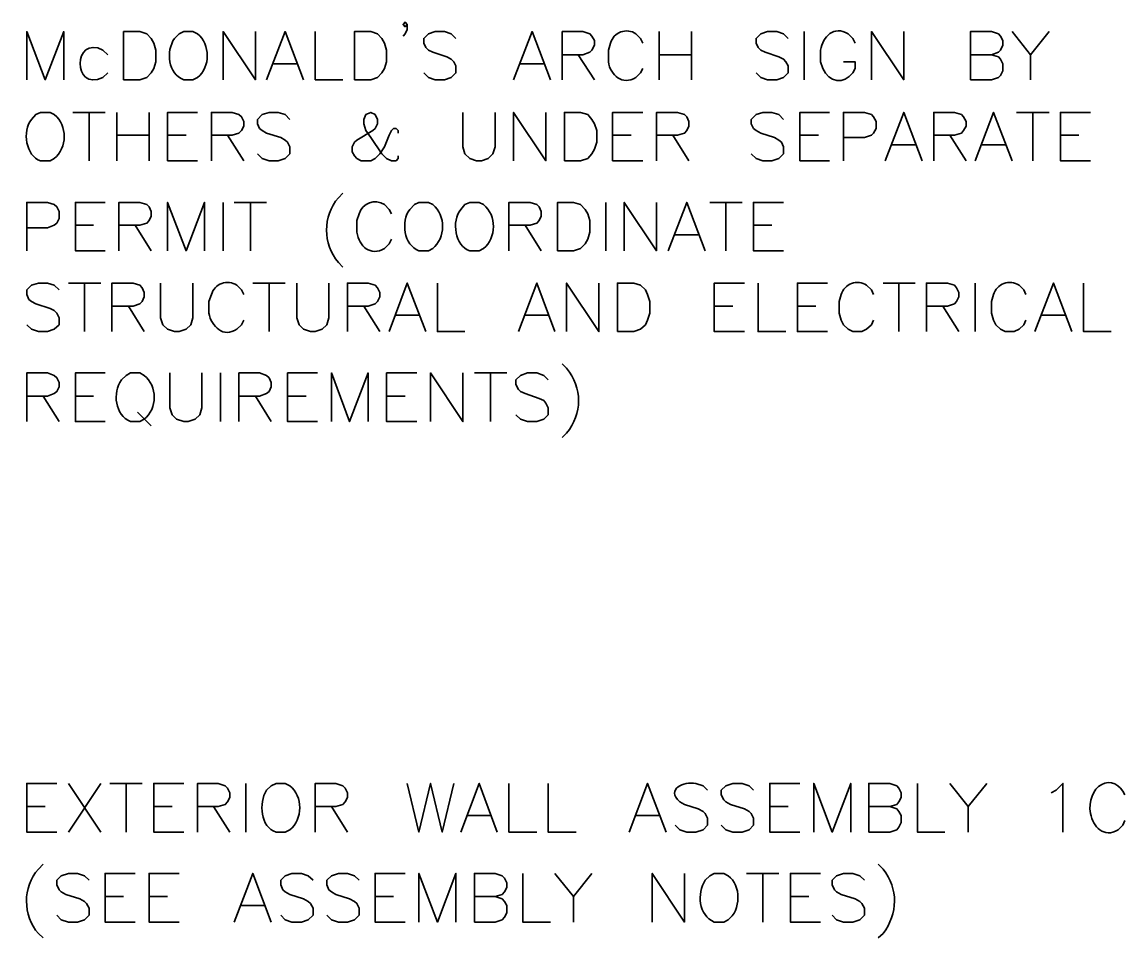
# Model space of a CAD drawing. Header units: inches. Extents: x 5 to 516, y -193 to 129.
# Drawn here: x 373.013 to 375.86, y -30.51 to -28.147 of the extents above; entities that cross this region are included whole.
import ezdxf

# ---------------------------------------------------------------- set-up
doc = ezdxf.new("R2010")
doc.units = ezdxf.units.IN
doc.header["$MEASUREMENT"] = 0
doc.layers.add('PDF5_Geometry', color=7, linetype='Continuous')

msp = doc.modelspace()

# ---------------------------------------------------------------- linework, layer by layer
at = {"layer": 'PDF5_Geometry', "lineweight": 35}
for points in [[(374.0076978, -28.1534531), (374.0021422, -28.1590087), (373.9965867, -28.1534531), (374.0021422, -28.1467864), (374.0076978, -28.1534531), (374.0076978, -28.1656753), (374.0021422, -28.1767864), (373.9965867, -28.1834531)], [(373.0254753, -28.2956763), (373.0254753, -28.1712319), (373.0732531, -28.2956763), (373.1210309, -28.1712319), (373.1210309, -28.2956763)], [(373.4665864, -28.176788), (373.4543641, -28.1712324), (373.4310308, -28.1712324), (373.4188086, -28.176788), (373.4065864, -28.1890102)], [(373.5321423, -28.2956763), (373.5321423, -28.1712319), (373.6154757, -28.2956763), (373.6154757, -28.1712319)], [(373.6443645, -28.2956763), (373.6921423, -28.1712319), (373.7399201, -28.2956763)], [(373.7699195, -28.1712324), (373.7699195, -28.2956769), (373.8410306, -28.2956769)], [(374.1332528, -28.1890095), (374.1210306, -28.1767873), (374.1032528, -28.1712317), (374.0799194, -28.1712317), (374.0621417, -28.1767873), (374.0499194, -28.1890095), (374.0499194, -28.2012317), (374.055475, -28.2123428), (374.0621417, -28.2190095), (374.0732528, -28.224565), (374.1099194, -28.2367873), (374.1210306, -28.2423428), (374.1276972, -28.2490095), (374.1332528, -28.2601206), (374.1332528, -28.2778984), (374.1210306, -28.2901206), (374.1032528, -28.2956762), (374.0799194, -28.2956762), (374.0621417, -28.2901206), (374.0499194, -28.2778984)], [(374.2821424, -28.2956763), (374.3299202, -28.1712319), (374.377698, -28.2956763)], [(374.4076974, -28.2956763), (374.4076974, -28.1712319), (374.4610307, -28.1712319), (374.4788085, -28.1767874), (374.484364, -28.1834541), (374.4910307, -28.1945652), (374.4910307, -28.2067874), (374.484364, -28.2190097), (374.4788085, -28.2245652), (374.4610307, -28.2312319), (374.4076974, -28.2312319)], [(374.6576974, -28.1712324), (374.6576974, -28.2956769)], [(374.7410307, -28.1712324), (374.7410307, -28.2956769)], [(374.9910308, -28.1890095), (374.9788085, -28.1767873), (374.9610308, -28.1712317), (374.9376974, -28.1712317), (374.9199196, -28.1767873), (374.9076974, -28.1890095), (374.9076974, -28.2012317), (374.913253, -28.2123428), (374.9199196, -28.2190095), (374.9310308, -28.224565), (374.9665863, -28.2367873), (374.9788085, -28.2423428), (374.9843641, -28.2490095), (374.9910308, -28.2601206), (374.9910308, -28.2778984), (374.9788085, -28.2901206), (374.9610308, -28.2956762), (374.9376974, -28.2956762), (374.9199196, -28.2901206), (374.9076974, -28.2778984)], [(375.0321422, -28.1712324), (375.0321422, -28.2956769)], [(375.1632533, -28.2012301), (375.1576978, -28.1890079), (375.1454756, -28.1767856)], [(375.2054755, -28.2956763), (375.2054755, -28.1712319), (375.2888089, -28.2956763), (375.2888089, -28.1712319)], [(375.4610309, -28.2956763), (375.4610309, -28.1712319), (375.5154753, -28.1712319), (375.5332531, -28.1767874), (375.5388087, -28.1834541), (375.5443642, -28.1945652), (375.5443642, -28.2067874), (375.5388087, -28.2190097), (375.5332531, -28.2245652), (375.5154753, -28.2312319), (375.4610309, -28.2312319)], [(375.5688088, -28.1712324), (375.6165866, -28.2312324), (375.6165866, -28.2956769)], [(375.6643644, -28.1712324), (375.6165867, -28.2312324)], [(373.2343642, -28.2312322), (373.222142, -28.21901)], [(374.4488091, -28.2312322), (374.4910313, -28.2956767)], [(374.6576974, -28.2312322), (374.7410307, -28.2312322)], [(375.0743644, -28.2190079), (375.0743644, -28.2490079), (375.07992, -28.2667856)], [(375.5154754, -28.2312322), (375.5332532, -28.2367878), (375.5388087, -28.2423434), (375.5443643, -28.2545656), (375.5443643, -28.2723434), (375.5388087, -28.2845656), (375.5332532, -28.2901211), (375.5154754, -28.2956767), (375.4610309, -28.2956767)], [(373.6632532, -28.2545658), (373.7221421, -28.2545658)], [(374.2999195, -28.2545658), (374.3599195, -28.2545658)], [(375.1576978, -28.2778967), (375.1632533, -28.2667856), (375.1632533, -28.2490079), (375.1332533, -28.2490079)], [(373.222142, -28.2901211), (373.2343642, -28.2778989)], [(373.4310308, -28.2956769), (373.4543641, -28.2956769), (373.4665864, -28.2901213)], [(374.597698, -28.290119), (374.6099202, -28.2778967), (374.6154758, -28.2667856)], [(373.0965867, -28.3856752), (373.0854756, -28.3801196), (373.0610311, -28.3801196), (373.0488089, -28.3856752), (373.0376978, -28.3978974)], [(373.1443645, -28.3801196), (373.2276978, -28.3801196)], [(373.1865861, -28.3801196), (373.1865861, -28.5045641)], [(373.2576977, -28.3801196), (373.2576977, -28.5045641)], [(373.3410311, -28.3801196), (373.3410311, -28.5045641)], [(373.4665864, -28.5045658), (373.3888086, -28.5045658), (373.3888086, -28.3801213), (373.4665864, -28.3801213)], [(373.5021419, -28.5045658), (373.5021419, -28.3801213), (373.5554752, -28.3801213), (373.573253, -28.3856769), (373.5799196, -28.3912324), (373.5854752, -28.4034547), (373.5854752, -28.4156769), (373.5799196, -28.426788), (373.573253, -28.4334547), (373.5554752, -28.4390102), (373.5021419, -28.4390102)], [(373.7043643, -28.3978989), (373.6921421, -28.3856767), (373.6743643, -28.3801211), (373.651031, -28.3801211), (373.6332532, -28.3856767), (373.621031, -28.3978989), (373.621031, -28.40901), (373.6265866, -28.4212323), (373.6332532, -28.4267878), (373.6443643, -28.4334545), (373.681031, -28.4445656), (373.6921421, -28.4512323), (373.6988088, -28.4567878), (373.7043643, -28.46901), (373.7043643, -28.4867878), (373.6921421, -28.49901), (373.6743643, -28.5045656), (373.651031, -28.5045656), (373.6332532, -28.49901), (373.621031, -28.4867878)], [(373.9843643, -28.433453), (373.9843643, -28.4267864), (373.9788087, -28.4212308), (373.9721421, -28.4212308), (373.9665865, -28.4267864), (373.9610309, -28.4390086), (373.9488087, -28.4690086), (373.9365865, -28.4867864), (373.9243643, -28.4990086), (373.9132532, -28.5045642), (373.8888087, -28.5045642), (373.8776976, -28.4990086), (373.8710309, -28.4923419), (373.8654754, -28.4812308), (373.8654754, -28.4690086), (373.8710309, -28.4567864), (373.8776976, -28.4512308), (373.9188087, -28.4267864), (373.9243643, -28.4212308), (373.9310309, -28.4090086), (373.9310309, -28.3978975), (373.9243643, -28.3856753), (373.9132532, -28.3801197), (373.9010309, -28.3856753), (373.8954754, -28.3978975), (373.8954754, -28.4090086), (373.9010309, -28.4267864), (373.9132532, -28.4445642), (373.9421421, -28.4867864), (373.9543643, -28.4990086), (373.9665865, -28.5045642), (373.9788087, -28.5045642), (373.9843643, -28.4990086), (373.9843643, -28.4923419)], [(374.151031, -28.3801196), (374.151031, -28.4690085), (374.1565865, -28.4867863), (374.1688087, -28.4990085), (374.1865865, -28.5045641), (374.1988087, -28.5045641), (374.2165865, -28.4990085), (374.2288087, -28.4867863), (374.2343643, -28.4690085), (374.2343643, -28.3801196)], [(374.2821424, -28.5045658), (374.2821424, -28.3801213), (374.3654757, -28.5045658), (374.3654757, -28.3801213)], [(374.6154755, -28.5045658), (374.5376977, -28.5045658), (374.5376977, -28.3801213), (374.6154755, -28.3801213)], [(374.651031, -28.5045658), (374.651031, -28.3801213), (374.7054754, -28.3801213), (374.7232532, -28.3856769), (374.7288088, -28.3912324), (374.7343643, -28.4034547), (374.7343643, -28.4156769), (374.7288088, -28.426788), (374.7232532, -28.4334547), (374.7054754, -28.4390102), (374.651031, -28.4390102)], [(374.978809, -28.3978989), (374.9665868, -28.3856767), (374.948809, -28.3801211), (374.9254757, -28.3801211), (374.9076979, -28.3856767), (374.8954757, -28.3978989), (374.8954757, -28.40901), (374.9010312, -28.4212323), (374.9076979, -28.4267878), (374.9199201, -28.4334545), (374.9554757, -28.4445656), (374.9665868, -28.4512323), (374.9732535, -28.4567878), (374.978809, -28.46901), (374.978809, -28.4867878), (374.9665868, -28.49901), (374.948809, -28.5045656), (374.9254757, -28.5045656), (374.9076979, -28.49901), (374.8954757, -28.4867878)], [(375.0976976, -28.5045658), (375.0210309, -28.5045658), (375.0210309, -28.3801213), (375.0976976, -28.3801213)], [(375.1332531, -28.5045658), (375.1332531, -28.3801213), (375.1876976, -28.3801213), (375.2054754, -28.3856769), (375.2110309, -28.3912324), (375.2176976, -28.4034547), (375.2176976, -28.4212324), (375.2110309, -28.4334547), (375.2054754, -28.4390102), (375.1876976, -28.4445658), (375.1332531, -28.4445658)], [(375.2410311, -28.5045658), (375.2888088, -28.3801213), (375.3365866, -28.5045658)], [(375.3665866, -28.5045658), (375.3665866, -28.3801213), (375.4199199, -28.3801213), (375.4376977, -28.3856769), (375.4432533, -28.3912324), (375.4499199, -28.4034547), (375.4499199, -28.4156769), (375.4432533, -28.426788), (375.4376977, -28.4334547), (375.4199199, -28.4390102), (375.3665866, -28.4390102)], [(375.4732532, -28.5045658), (375.521031, -28.3801213), (375.5688087, -28.5045658)], [(375.57992, -28.3801196), (375.6643645, -28.3801196)], [(375.6221422, -28.3801196), (375.6221422, -28.5045641)], [(375.7710311, -28.5045658), (375.6932533, -28.5045658), (375.6932533, -28.3801213), (375.7710311, -28.3801213)], [(373.2576977, -28.4390095), (373.3410311, -28.4390095)], [(373.3888086, -28.4390095), (373.4365864, -28.4390095)], [(373.543253, -28.4390095), (373.5854752, -28.5045651)], [(374.5376977, -28.4390095), (374.5854755, -28.4390095)], [(374.6932532, -28.4390095), (374.7343643, -28.5045651)], [(375.0210309, -28.4390095), (375.0688087, -28.4390095)], [(375.2588087, -28.463453), (375.3188087, -28.463453)], [(375.4076977, -28.4390095), (375.44992, -28.5045651)], [(375.4910311, -28.463453), (375.5510311, -28.463453)], [(375.6932533, -28.4390095), (375.7410311, -28.4390095)], [(373.0610311, -28.5045641), (373.0854756, -28.5045641), (373.0965867, -28.4990085)], [(373.0254753, -28.7367865), (373.0254753, -28.612342), (373.0788087, -28.612342), (373.0965865, -28.6178976), (373.1032531, -28.6234531), (373.1088087, -28.6356754), (373.1088087, -28.6534531), (373.1032531, -28.6656754), (373.0965865, -28.6712309), (373.0788087, -28.6778976), (373.0254753, -28.6778976)], [(373.2276976, -28.7367865), (373.1510309, -28.7367865), (373.1510309, -28.612342), (373.2276976, -28.612342)], [(373.2632531, -28.7367865), (373.2632531, -28.612342), (373.3176975, -28.612342), (373.3354753, -28.6178976), (373.3410308, -28.6234531), (373.3465864, -28.6356754), (373.3465864, -28.6478976), (373.3410308, -28.6590087), (373.3354753, -28.6656754), (373.3176975, -28.6712309), (373.2632531, -28.6712309)], [(373.3888086, -28.7367865), (373.3888086, -28.612342), (373.4365864, -28.7367865), (373.4843642, -28.612342), (373.4843642, -28.7367865)], [(373.5321423, -28.6123426), (373.5321423, -28.736787)], [(373.5610312, -28.6123426), (373.6443645, -28.6123426)], [(373.6032528, -28.6123426), (373.6032528, -28.736787)], [(373.9665861, -28.6412303), (373.9610305, -28.6301192), (373.9488083, -28.617897)], [(374.0732533, -28.6178981), (374.0621422, -28.6123426), (374.0376977, -28.6123426), (374.0265866, -28.6178981), (374.0143644, -28.6301204)], [(374.2043641, -28.6178981), (374.193253, -28.6123426), (374.1688086, -28.6123426), (374.1565864, -28.6178981), (374.1454752, -28.6301204)], [(374.2699195, -28.7367865), (374.2699195, -28.612342), (374.324364, -28.612342), (374.3421418, -28.6178976), (374.3476973, -28.6234531), (374.3532529, -28.6356754), (374.3532529, -28.6478976), (374.3476973, -28.6590087), (374.3421418, -28.6656754), (374.324364, -28.6712309), (374.2699195, -28.6712309)], [(374.5199196, -28.6123426), (374.5199196, -28.736787)], [(374.5676977, -28.7367865), (374.5676977, -28.612342), (374.651031, -28.7367865), (374.651031, -28.612342)], [(374.6810309, -28.7367865), (374.7288087, -28.612342), (374.7765865, -28.7367865)], [(374.7888088, -28.6123426), (374.8721422, -28.6123426)], [(374.82992, -28.6123426), (374.82992, -28.736787)], [(374.9788088, -28.7367865), (374.901031, -28.7367865), (374.901031, -28.612342), (374.9788088, -28.612342)], [(373.8832528, -28.6412303), (373.8776972, -28.6590081), (373.8776972, -28.6890081)], [(373.1510309, -28.6712325), (373.1976975, -28.6712325)], [(373.3054753, -28.6712325), (373.3465864, -28.736788)], [(374.3121423, -28.6712325), (374.3532534, -28.736788)], [(374.901031, -28.6712325), (374.9488088, -28.6712325)], [(373.9488083, -28.7312303), (373.9610305, -28.7190081), (373.9665861, -28.7067859)], [(374.6988091, -28.6956759), (374.7588091, -28.6956759)], [(374.0376977, -28.736787), (374.0621422, -28.736787), (374.0732533, -28.7312315)], [(374.1688086, -28.736787), (374.193253, -28.736787), (374.2043641, -28.7312315)], [(373.1088087, -28.8378991), (373.0965865, -28.8256769), (373.0788087, -28.8201214), (373.0554753, -28.8201214), (373.0376976, -28.8256769), (373.0254753, -28.8378991), (373.0254753, -28.8501214), (373.0310309, -28.8623436), (373.0376976, -28.8678991), (373.0488087, -28.8734547), (373.0854753, -28.8856769), (373.0965865, -28.8912325), (373.1032531, -28.8978991), (373.1088087, -28.9101214), (373.1088087, -28.9278992), (373.0965865, -28.9390103), (373.0788087, -28.9456769), (373.0554753, -28.9456769), (373.0376976, -28.9390103), (373.0254753, -28.9278992)], [(373.1332527, -28.8201198), (373.216586, -28.8201198)], [(373.1743644, -28.8201198), (373.1743644, -28.9456754)], [(373.2454749, -28.9456759), (373.2454749, -28.8201204), (373.2999193, -28.8201204), (373.3176971, -28.8256759), (373.3232527, -28.8323426), (373.3288082, -28.8445648), (373.3288082, -28.8556759), (373.3232527, -28.8678982), (373.3176971, -28.8734537), (373.2999193, -28.8801204), (373.2454749, -28.8801204)], [(373.371031, -28.8201198), (373.371031, -28.9101198), (373.3765865, -28.9278976), (373.3888088, -28.9390087), (373.4065865, -28.9456754), (373.4188088, -28.9456754), (373.4365865, -28.9390087), (373.4488088, -28.9278976), (373.4543643, -28.9101198), (373.4543643, -28.8201198)], [(373.6088087, -28.8201198), (373.6921421, -28.8201198)], [(373.6510309, -28.8201198), (373.6510309, -28.9456754)], [(373.722142, -28.8201198), (373.722142, -28.9101198), (373.7288086, -28.9278976), (373.7399197, -28.9390087), (373.7576975, -28.9456754), (373.7699197, -28.9456754), (373.7876975, -28.9390087), (373.7999198, -28.9278976), (373.8054753, -28.9101198), (373.8054753, -28.8201198)], [(373.8532528, -28.9456759), (373.8532528, -28.8201204), (373.9065862, -28.8201204), (373.924364, -28.8256759), (373.9310306, -28.8323426), (373.9365862, -28.8445648), (373.9365862, -28.8556759), (373.9310306, -28.8678982), (373.924364, -28.8734537), (373.9065862, -28.8801204), (373.8532528, -28.8801204)], [(373.9610308, -28.9456759), (374.0076974, -28.8201204), (374.0554752, -28.9456759)], [(374.0854752, -28.8201198), (374.0854752, -28.9456754), (374.1565864, -28.9456754)], [(374.2943641, -28.9456759), (374.3421419, -28.8201204), (374.3888086, -28.9456759)], [(374.4188086, -28.9456759), (374.4188086, -28.8201204), (374.5021419, -28.9456759), (374.5021419, -28.8201204)], [(374.8776973, -28.9456759), (374.7999195, -28.9456759), (374.7999195, -28.8201204), (374.8776973, -28.8201204)], [(374.9132533, -28.8201198), (374.9132533, -28.9456754), (374.9843644, -28.9456754)], [(375.0921421, -28.9456759), (375.0143643, -28.9456759), (375.0143643, -28.8201204), (375.0921421, -28.8201204)], [(375.2354754, -28.8201198), (375.3188088, -28.8201198)], [(375.2765866, -28.8201198), (375.2765866, -28.9456754)], [(375.3476976, -28.9456759), (375.3476976, -28.8201204), (375.4021421, -28.8201204), (375.4199199, -28.8256759), (375.4254754, -28.8323426), (375.431031, -28.8445648), (375.431031, -28.8556759), (375.4254754, -28.8678982), (375.4199199, -28.8734537), (375.4021421, -28.8801204), (375.3476976, -28.8801204)], [(375.4732532, -28.8201198), (375.4732532, -28.9456754)], [(375.6276976, -28.9456759), (375.6754753, -28.8201204), (375.7232531, -28.9456759)], [(375.7532534, -28.8201198), (375.7532534, -28.9456754), (375.8243645, -28.9456754)], [(373.2876976, -28.8801197), (373.3288088, -28.9456752)], [(373.8954756, -28.8801197), (373.9365867, -28.9456752)], [(374.7999195, -28.8801197), (374.8476973, -28.8801197)], [(375.0143643, -28.8801197), (375.0621421, -28.8801197)], [(375.3899198, -28.8801197), (375.4310309, -28.9456752)], [(373.5676974, -28.9390086), (373.5799196, -28.9278975), (373.5854752, -28.9156753)], [(373.9788089, -28.9034532), (374.0376978, -28.9034532)], [(374.3121423, -28.9034532), (374.3710312, -28.9034532)], [(375.6454755, -28.9034532), (375.7054755, -28.9034532)], [(374.4076974, -29.0290093), (374.4188085, -29.0401204)], [(373.0254753, -29.1778978), (373.0254753, -29.0523422), (373.0788087, -29.0523422), (373.0965865, -29.0590089), (373.1032531, -29.0645644), (373.1088087, -29.0767866), (373.1088087, -29.0878978), (373.1032531, -29.10012), (373.0965865, -29.1056755), (373.0788087, -29.1123422), (373.0254753, -29.1123422)], [(373.2276976, -29.1778978), (373.1510309, -29.1778978), (373.1510309, -29.0523422), (373.2276976, -29.0523422)], [(373.3288085, -29.0590095), (373.3176974, -29.0523428), (373.293253, -29.0523428), (373.2821419, -29.0590095), (373.2699196, -29.0701206)], [(373.3943645, -29.0523428), (373.3943645, -29.1423428), (373.4010312, -29.1601206), (373.4121423, -29.1712317), (373.4310312, -29.1778984), (373.4421423, -29.1778984), (373.4599201, -29.1712317), (373.4721423, -29.1601206), (373.4776978, -29.1423428), (373.4776978, -29.0523428)], [(373.5254754, -29.0523428), (373.5254754, -29.1778984)], [(373.5732529, -29.1778978), (373.5732529, -29.0523422), (373.6265862, -29.0523422), (373.644364, -29.0590089), (373.6510307, -29.0645644), (373.6565862, -29.0767866), (373.6565862, -29.0878978), (373.6510307, -29.10012), (373.644364, -29.1056755), (373.6265862, -29.1123422), (373.5732529, -29.1123422)], [(373.7754757, -29.1778978), (373.698809, -29.1778978), (373.698809, -29.0523422), (373.7754757, -29.0523422)], [(373.8121423, -29.1778978), (373.8121423, -29.0523422), (373.8588089, -29.1778978), (373.9065867, -29.0523422), (373.9065867, -29.1778978)], [(374.0321422, -29.1778978), (373.9543644, -29.1778978), (373.9543644, -29.0523422), (374.0321422, -29.0523422)], [(374.0676976, -29.1778978), (374.0676976, -29.0523422), (374.151031, -29.1778978), (374.151031, -29.0523422)], [(374.1810309, -29.0523428), (374.2643642, -29.0523428)], [(374.222142, -29.0523428), (374.222142, -29.1778984)], [(374.3710311, -29.0701198), (374.35992, -29.0590087), (374.3421422, -29.0523421), (374.3176977, -29.0523421), (374.29992, -29.0590087), (374.2876977, -29.0701198), (374.2876977, -29.0823421), (374.2943644, -29.0945643), (374.29992, -29.1001198), (374.3121422, -29.1056754), (374.3476977, -29.1178976), (374.35992, -29.1234532), (374.3654755, -29.1301199), (374.3710311, -29.1423421), (374.3710311, -29.1601199), (374.35992, -29.171231), (374.3421422, -29.1778976), (374.3176977, -29.1778976), (374.29992, -29.171231), (374.2876977, -29.1601199)], [(373.0676975, -29.1123426), (373.1088087, -29.1778982)], [(373.1510309, -29.1123426), (373.1976975, -29.1123426)], [(373.6154757, -29.1123426), (373.6565868, -29.1778982)], [(373.698809, -29.1123426), (373.7465868, -29.1123426)], [(373.9543644, -29.1123426), (374.0021421, -29.1123426)], [(373.293253, -29.1778984), (373.3176974, -29.1778984), (373.3288085, -29.1712317)], [(373.3110312, -29.1534532), (373.3465867, -29.1890087)], [(374.4188085, -29.2078982), (374.4076974, -29.2190093)], [(373.1032531, -30.2367866), (373.0254753, -30.2367866), (373.0254753, -30.111231), (373.1032531, -30.111231)], [(373.1332527, -30.1112316), (373.216586, -30.2367872)], [(373.216586, -30.1112316), (373.1332527, -30.2367872)], [(373.2399195, -30.1112316), (373.3232529, -30.1112316)], [(373.2821423, -30.1112316), (373.2821423, -30.2367872)], [(373.4310306, -30.2367866), (373.3532528, -30.2367866), (373.3532528, -30.111231), (373.4310306, -30.111231)], [(373.4665861, -30.2367866), (373.4665861, -30.111231), (373.5199194, -30.111231), (373.5376972, -30.1178977), (373.5432527, -30.1234533), (373.5499194, -30.1356755), (373.5499194, -30.1478977), (373.5432527, -30.1590088), (373.5376972, -30.1656755), (373.5199194, -30.171231), (373.4665861, -30.171231)], [(373.5910311, -30.1112316), (373.5910311, -30.2367872)], [(373.7043641, -30.1178983), (373.6921419, -30.1112316), (373.6688085, -30.1112316), (373.6565863, -30.1178983), (373.6443641, -30.1290094)], [(373.7699195, -30.2367866), (373.7699195, -30.111231), (373.8232528, -30.111231), (373.8410306, -30.1178977), (373.8476973, -30.1234533), (373.8532528, -30.1356755), (373.8532528, -30.1478977), (373.8476973, -30.1590088), (373.8410306, -30.1656755), (373.8232528, -30.171231), (373.7699195, -30.171231)], [(374.0076978, -30.1112316), (374.0376978, -30.2367872), (374.0676978, -30.1112316), (374.0976978, -30.2367872), (374.1276978, -30.1112316)], [(374.1454756, -30.2367866), (374.1932534, -30.111231), (374.2399201, -30.2367866)], [(374.2699195, -30.1112316), (374.2699195, -30.2367872), (374.3421418, -30.2367872)], [(374.3710311, -30.1112316), (374.3710311, -30.2367872), (374.4432533, -30.2367872)], [(374.57992, -30.2367866), (374.6276977, -30.111231), (374.6754755, -30.2367866)], [(374.7821424, -30.1290087), (374.7710313, -30.1178976), (374.7521424, -30.1112309)], [(374.901031, -30.1290087), (374.8899199, -30.1178976), (374.8721421, -30.1112309), (374.8476977, -30.1112309), (374.8299199, -30.1178976), (374.8176977, -30.1290087), (374.8176977, -30.1412309), (374.8243643, -30.1534531), (374.8299199, -30.1590087), (374.8421421, -30.1656754), (374.8776977, -30.1767865), (374.8899199, -30.1834531), (374.8954755, -30.1890087), (374.901031, -30.2012309), (374.901031, -30.2190087), (374.8899199, -30.2312309), (374.8721421, -30.2367865), (374.8476977, -30.2367865), (374.8299199, -30.2312309), (374.8176977, -30.2190087)], [(375.021031, -30.2367866), (374.9432532, -30.2367866), (374.9432532, -30.111231), (375.021031, -30.111231)], [(375.0565865, -30.2367866), (375.0565865, -30.111231), (375.1043643, -30.2367866), (375.152142, -30.111231), (375.152142, -30.2367866)], [(375.1988089, -30.2367866), (375.1988089, -30.111231), (375.2532533, -30.111231), (375.2710311, -30.1178977), (375.2765866, -30.1234533), (375.2821422, -30.1356755), (375.2821422, -30.1478977), (375.2765866, -30.1590088), (375.2710311, -30.1656755), (375.2532533, -30.171231), (375.1988089, -30.171231)], [(375.3243644, -30.1112316), (375.3243644, -30.2367872), (375.3954755, -30.2367872)], [(375.4076977, -30.1112316), (375.4554755, -30.1712316), (375.4554755, -30.2367872)], [(375.5032534, -30.1112316), (375.4554756, -30.1712316)], [(375.66992, -30.1356762), (375.6821423, -30.1290095), (375.6999201, -30.1112318), (375.6999201, -30.2367873)], [(373.0254753, -30.1712315), (373.0732531, -30.1712315)], [(373.3532528, -30.1712315), (373.4010306, -30.1712315)], [(373.5076978, -30.1712315), (373.54992, -30.236787)], [(373.8121423, -30.1712315), (373.8532534, -30.236787)], [(374.7110313, -30.1590087), (374.7232535, -30.1656754), (374.7588091, -30.1767865), (374.7710313, -30.1834531), (374.7765869, -30.1890087), (374.7821424, -30.2012309), (374.7821424, -30.2190087), (374.7710313, -30.2312309), (374.7521424, -30.2367865), (374.7288091, -30.2367865), (374.7110313, -30.2312309), (374.6988091, -30.2190087)], [(374.9432532, -30.1712315), (374.991031, -30.1712315)], [(375.2532533, -30.1712315), (375.2710311, -30.176787), (375.2765867, -30.1834537), (375.2821422, -30.1945648), (375.2821422, -30.2123426), (375.2765867, -30.2245648), (375.2710311, -30.2312315), (375.2532533, -30.236787), (375.1988089, -30.236787)], [(374.1632533, -30.194565), (374.2221421, -30.194565)], [(374.5976976, -30.194565), (374.6576976, -30.194565)], [(375.8421422, -30.2312315), (375.8543644, -30.2190093), (375.85992, -30.2067871)], [(373.6688085, -30.2367872), (373.6921419, -30.2367872), (373.7043641, -30.2312316)], [(373.0676975, -30.3201199), (373.0554753, -30.3323422)], [(373.1865861, -30.3612316), (373.1743639, -30.3501205), (373.1565861, -30.3434539), (373.1332528, -30.3434539), (373.1143639, -30.3501205), (373.1032528, -30.3612316), (373.1032528, -30.3734539), (373.1088083, -30.3856761), (373.1143639, -30.3912317), (373.1265861, -30.3978983), (373.1621417, -30.4090094), (373.1743639, -30.4156761), (373.1799195, -30.4212317), (373.1865861, -30.4334539), (373.1865861, -30.4512317), (373.1743639, -30.4634539), (373.1565861, -30.4690094), (373.1332528, -30.4690094), (373.1143639, -30.4634539), (373.1032528, -30.4512317)], [(373.3054756, -30.4690096), (373.2276978, -30.4690096), (373.2276978, -30.343454), (373.3054756, -30.343454)], [(373.4188089, -30.4690096), (373.3410311, -30.4690096), (373.3410311, -30.343454), (373.4188089, -30.343454)], [(373.5610312, -30.4690096), (373.608809, -30.343454), (373.6565867, -30.4690096)], [(373.7643642, -30.3612316), (373.7521419, -30.3501205), (373.7343642, -30.3434539), (373.7099197, -30.3434539), (373.6921419, -30.3501205), (373.6810308, -30.3612316), (373.6810308, -30.3734539), (373.6865864, -30.3856761), (373.6921419, -30.3912317), (373.7043642, -30.3978983), (373.7399197, -30.4090094), (373.7521419, -30.4156761), (373.7576975, -30.4212317), (373.7643642, -30.4334539), (373.7643642, -30.4512317), (373.7521419, -30.4634539), (373.7343642, -30.4690094), (373.7099197, -30.4690094), (373.6921419, -30.4634539), (373.6810308, -30.4512317)], [(373.8832528, -30.3612316), (373.8710305, -30.3501205), (373.8532528, -30.3434539), (373.8299194, -30.3434539), (373.8121416, -30.3501205), (373.7999194, -30.3612316), (373.7999194, -30.3734539), (373.805475, -30.3856761), (373.8121416, -30.3912317), (373.8232527, -30.3978983), (373.8588083, -30.4090094), (373.8710305, -30.4156761), (373.8776972, -30.4212317), (373.8832528, -30.4334539), (373.8832528, -30.4512317), (373.8710305, -30.4634539), (373.8532528, -30.4690094), (373.8299194, -30.4690094), (373.8121416, -30.4634539), (373.7999194, -30.4512317)], [(374.0021422, -30.4690096), (373.9243645, -30.4690096), (373.9243645, -30.343454), (374.0021422, -30.343454)], [(374.0376977, -30.4690096), (374.0376977, -30.343454), (374.0854755, -30.4690096), (374.1332533, -30.343454), (374.1332533, -30.4690096)], [(374.1810309, -30.4690096), (374.1810309, -30.343454), (374.2343642, -30.343454), (374.252142, -30.3501207), (374.2588087, -30.3556762), (374.2643642, -30.3678985), (374.2643642, -30.3801207), (374.2588087, -30.3912318), (374.252142, -30.3978985), (374.2343642, -30.403454), (374.1810309, -30.403454)], [(374.3054753, -30.3434535), (374.3054753, -30.469009), (374.3776976, -30.469009)], [(374.3888087, -30.3434535), (374.4365865, -30.4034535), (374.4365865, -30.469009)], [(374.4843643, -30.3434535), (374.4365865, -30.4034535)], [(374.6399198, -30.4690096), (374.6399198, -30.343454), (374.7232531, -30.4690096), (374.7232531, -30.343454)], [(374.8354751, -30.3501201), (374.8243639, -30.3434535), (374.7999195, -30.3434535), (374.7888084, -30.3501201), (374.7765862, -30.3612312)], [(374.8832528, -30.3434535), (374.9665862, -30.3434535)], [(374.9254756, -30.3434535), (374.9254756, -30.469009)], [(375.0743644, -30.4690096), (374.9965867, -30.4690096), (374.9965867, -30.343454), (375.0743644, -30.343454)], [(375.1876976, -30.3612316), (375.1754754, -30.3501205), (375.1576976, -30.3434539), (375.1332532, -30.3434539), (375.1154754, -30.3501205), (375.1043643, -30.3612316), (375.1043643, -30.3734539), (375.1099198, -30.3856761), (375.1154754, -30.3912317), (375.1276976, -30.3978983), (375.1632532, -30.4090094), (375.1754754, -30.4156761), (375.181031, -30.4212317), (375.1876976, -30.4334539), (375.1876976, -30.4512317), (375.1754754, -30.4634539), (375.1576976, -30.4690094), (375.1332532, -30.4690094), (375.1154754, -30.4634539), (375.1043643, -30.4512317)], [(375.2232532, -30.3201199), (375.2354754, -30.3323422)], [(373.2276978, -30.4034533), (373.2754756, -30.4034533)], [(373.3410311, -30.4034533), (373.3888089, -30.4034533)], [(373.5799199, -30.4267868), (373.6388088, -30.4267868)], [(373.9243645, -30.4034533), (373.9721422, -30.4034533)], [(374.2343643, -30.4034533), (374.2521421, -30.4090088), (374.2588087, -30.4156755), (374.2643643, -30.4267866), (374.2643643, -30.4456755), (374.2588087, -30.4567866), (374.2521421, -30.4634533), (374.2343643, -30.4690088), (374.181031, -30.4690088)], [(374.9965867, -30.4034533), (375.0443644, -30.4034533)], [(374.7999195, -30.469009), (374.8243639, -30.469009), (374.8354751, -30.4634535)], [(373.0554753, -30.4990088), (373.0676975, -30.51012)], [(375.2354754, -30.4990088), (375.2232532, -30.51012)]]:
    msp.add_lwpolyline(points, dxfattribs=at)
for points in [[(373.2754754, -28.2956763), (373.2754754, -28.1712319), (373.3176976, -28.1712319), (373.3354754, -28.1767874), (373.3465865, -28.1890097), (373.3532531, -28.2012319), (373.3588087, -28.2190097), (373.3588087, -28.2490097), (373.3532531, -28.2667874), (373.3465865, -28.2778986), (373.3354754, -28.2901208), (373.3176976, -28.2956763)], [(373.871031, -28.2956763), (373.871031, -28.1712319), (373.9132533, -28.1712319), (373.931031, -28.1767874), (373.9421421, -28.1890097), (373.9488088, -28.2012319), (373.9543644, -28.2190097), (373.9543644, -28.2490097), (373.9488088, -28.2667874), (373.9421421, -28.2778986), (373.931031, -28.2901208), (373.9132533, -28.2956763)], [(374.4132533, -28.5045658), (374.4132533, -28.3801213), (374.4543644, -28.3801213), (374.4732533, -28.3856769), (374.4843644, -28.3978991), (374.4910311, -28.4090102), (374.4965866, -28.426788), (374.4965866, -28.456788), (374.4910311, -28.4745658), (374.4843644, -28.486788), (374.4732533, -28.4990102), (374.4543644, -28.5045658)], [(374.3954756, -28.7367865), (374.3954756, -28.612342), (374.4365868, -28.612342), (374.4543645, -28.6178976), (374.4665868, -28.6301198), (374.4732534, -28.6412309), (374.478809, -28.6590087), (374.478809, -28.6890087), (374.4732534, -28.7067865), (374.4665868, -28.7190087), (374.4543645, -28.7312309), (374.4365868, -28.7367865)], [(374.5499195, -28.9456759), (374.5499195, -28.8201204), (374.5921417, -28.8201204), (374.6099195, -28.8256759), (374.6221417, -28.8378981), (374.6276973, -28.8501204), (374.6332528, -28.8678982), (374.6332528, -28.8978982), (374.6276973, -28.9156759), (374.6221417, -28.9278982), (374.6099195, -28.9390093), (374.5921417, -28.9456759)]]:
    msp.add_lwpolyline(points, close=True, dxfattribs=at)
for points in [[(374.6154758, -28.2012301), (374.6099202, -28.1890079), (374.597698, -28.1767856, 0.50829303), (374.5321424, -28.2012301), (374.5265869, -28.2190079), (374.5265869, -28.2490079)], [(373.8410311, -28.5878991), (373.82992, -28.6001213, 0.369416811), (373.82992, -28.766788), (373.8410311, -28.7790102)], [(373.5854752, -28.8501197), (373.5799196, -28.8378975), (373.5676974, -28.8256753, 0.508293031), (373.5021419, -28.8501197), (373.4954752, -28.8678975), (373.4954752, -28.8978975)], [(375.2110309, -28.8501197), (375.2054753, -28.8378975), (375.1932531, -28.8256753, 0.508362924), (375.1276975, -28.8501197), (375.122142, -28.8678975), (375.122142, -28.8978975), (375.1276975, -28.9156753), (375.1332531, -28.9278975), (375.1454753, -28.9390086), (375.1576975, -28.9456753), (375.1810309, -28.9456753), (375.1932531, -28.9390086), (375.2054753, -28.9278975), (375.2110309, -28.9156753)], [(375.6043643, -28.8501197), (375.5988088, -28.8378975), (375.5865866, -28.8256753, 0.508362924), (375.521031, -28.8501197), (375.5154754, -28.8678975), (375.5154754, -28.8978975), (375.521031, -28.9156753), (375.5265865, -28.9278975), (375.5388088, -28.9390086), (375.551031, -28.9456753), (375.5743643, -28.9456753), (375.5865866, -28.9390086), (375.5988088, -28.9278975), (375.6043643, -28.9156753)]]:
    msp.add_lwpolyline(points, format="xyb", dxfattribs=at)
msp.add_ellipse((375.8181319, -30.1738207), major_axis=(-0.0001548, 0.0644299), ratio=0.75259935, start_param=5.240978488, end_param=8.090185341, dxfattribs=at)
for points in [[(373.222142, -28.21901), (373.145179, -28.1794174), (373.1414938, -28.3276767), (373.222142, -28.2901211)], [(373.4665864, -28.2901213), (373.500179, -28.2618991), (373.4989012, -28.204825), (373.4665864, -28.176788)], [(375.1454756, -28.1767856), (375.1077904, -28.1554708), (375.0813644, -28.183619), (375.0743644, -28.2190079)], [(373.4065864, -28.1890102), (373.3843641, -28.2225287), (373.3891234, -28.2806954), (373.4310308, -28.2956769)], [(374.5265869, -28.2490079), (374.5326054, -28.2852301), (374.5622165, -28.3105264), (374.597698, -28.290119)], [(375.07992, -28.2667856), (375.0955681, -28.3029153), (375.1351607, -28.3080634), (375.1576978, -28.2778967)], [(373.0376978, -28.3978974), (373.013346, -28.4273974), (373.0230682, -28.4937863), (373.0610311, -28.5045641)], [(373.0965867, -28.4990085), (373.1299571, -28.4717863), (373.1314386, -28.4132678), (373.0965867, -28.3856752)], [(373.9488083, -28.617897), (373.9238639, -28.601934), (373.8926972, -28.6138044), (373.8832528, -28.6412303)], [(374.0143644, -28.6301204), (373.9904199, -28.6603981), (373.9986236, -28.7233611), (374.0376977, -28.736787)], [(374.0732533, -28.7312315), (374.1066051, -28.7040092), (374.1081051, -28.6455092), (374.0732533, -28.6178981)], [(374.1454752, -28.6301204), (374.1211234, -28.6596204), (374.1308456, -28.7260093), (374.1688086, -28.736787)], [(374.2043641, -28.7312315), (374.237716, -28.7040092), (374.239216, -28.6455092), (374.2043641, -28.6178981)], [(373.8776972, -28.6890081), (373.884012, -28.7261933), (373.9121602, -28.7516933), (373.9488083, -28.7312303)], [(373.4954752, -28.8978975), (373.5024196, -28.9325272), (373.5339196, -28.9630642), (373.5676974, -28.9390086)], [(373.3288085, -29.1712317), (373.3629196, -29.1461761), (373.3629196, -29.084065), (373.3288085, -29.0590095)], [(374.4188085, -29.0401204), (374.4598826, -29.0909908), (374.4598826, -29.1570278), (374.4188085, -29.2078982)], [(373.2699196, -29.0701206), (373.24679, -29.1037317), (373.2525122, -29.160565), (373.293253, -29.1778984)], [(374.7521424, -30.1112309), (374.7216054, -30.1058605), (374.6744017, -30.1252679), (374.7110313, -30.1590087)], [(373.6443641, -30.1290094), (373.6235493, -30.1613798), (373.628753, -30.2254353), (373.6688085, -30.2367872)], [(373.7043641, -30.2312316), (373.7377345, -30.2044168), (373.7391604, -30.1439724), (373.7043641, -30.1178983)], [(375.7710311, -30.1890093), (375.7772718, -30.2235649), (375.8056607, -30.2534353), (375.8421422, -30.2312315)], [(373.0554753, -30.3323422), (373.0141235, -30.379657), (373.0148642, -30.4515088), (373.0554753, -30.4990088)], [(375.2354754, -30.3323422), (375.2754383, -30.3839533), (375.2746976, -30.4472125), (375.2354754, -30.4990088)], [(374.7765862, -30.3612312), (374.754401, -30.3948979), (374.7593639, -30.4521572), (374.7999195, -30.469009)], [(374.8354751, -30.4634535), (374.8690862, -30.4398424), (374.8702343, -30.3726757), (374.8354751, -30.3501201)]]:
    msp.add_open_spline(points, degree=3, dxfattribs=at)

doc.saveas('drawing.dxf')
